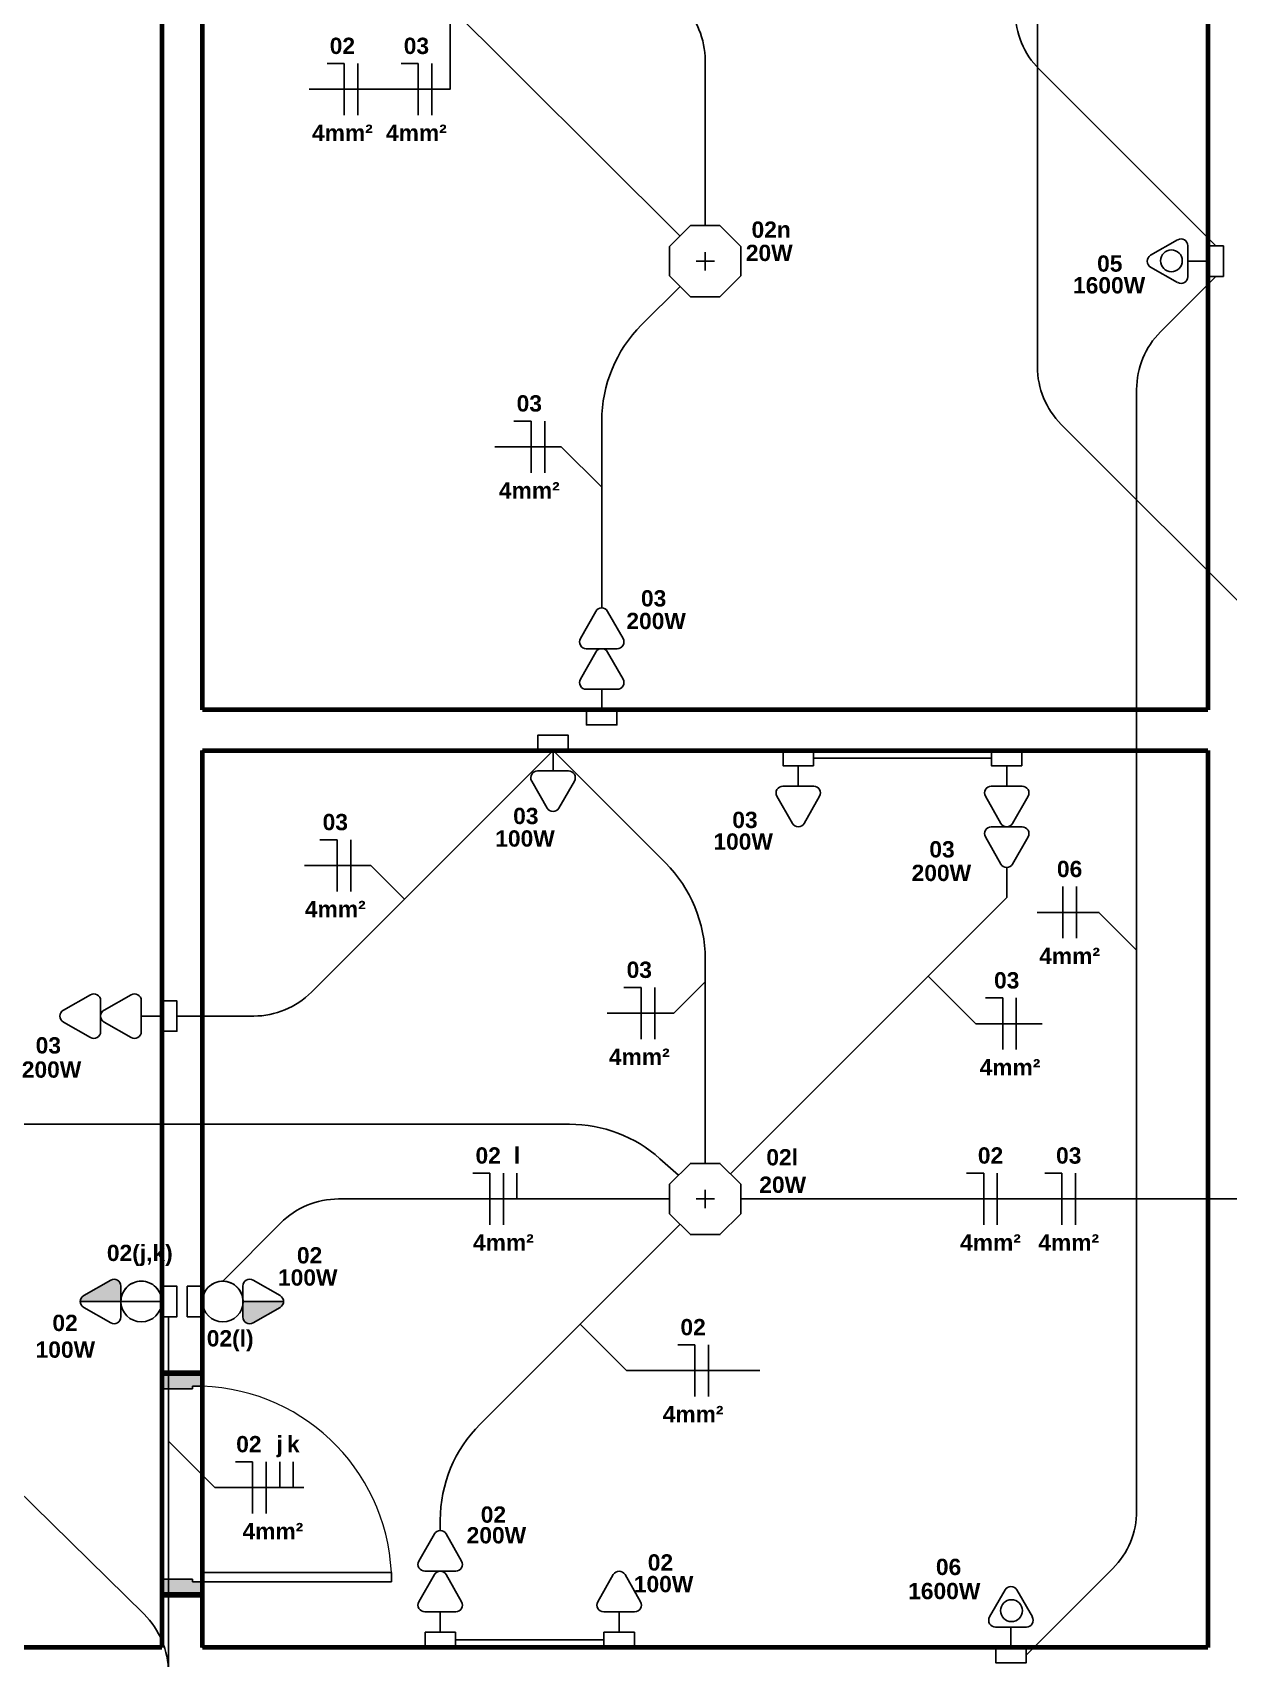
# Model space of a CAD drawing. Extents: x 1450 to 1868, y 82 to 351.
# Drawn here: x 1463.29 to 1467.69, y 179.38 to 185.36 of the extents above; entities that cross this region are included whole.
import ezdxf
from ezdxf.enums import TextEntityAlignment as Align

# ---------------------------------------------------------------- set-up
doc = ezdxf.new("R2010")
doc.units = 0
doc.header["$LTSCALE"] = 0.5
doc.linetypes.add('ELETRODUTO_TETO', pattern=[1000, 1000, 0])
doc.layers.get('0').update_dxf_attribs({"linetype": 'CONTINUOUS'})
for name, color, linetype, lineweight in [('A-DOOR', 31, 'CONTINUOUS', 25), ('A-DOOR-FRAM', 31, 'CONTINUOUS', 9), ('A-WALL', 113, 'CONTINUOUS', 30)]:
    doc.layers.add(name, color=color, linetype=linetype, lineweight=lineweight)
for name, color, linetype in [('ELETRODUTO_TETO', 2, 'CONTINUOUS'), ('FIACAO', 7, 'CONTINUOUS'), ('Iluminação', 7, 'CONTINUOUS'), ('INDICACAO_BIT_FIACAO', 7, 'CONTINUOUS'), ('INDICACAO_CIRCUITO', 2, 'CONTINUOUS'), ('INDICACAO_INTERRUPTOR_FIA', 2, 'CONTINUOUS'), ('INDICACAO_POTENCIA', 1, 'CONTINUOUS'), ('INTERRUPTORES', 1, 'CONTINUOUS'), ('LINHA_DE_CHAMADA', 7, 'CONTINUOUS'), ('LUMINÁRIAS', 3, 'CONTINUOUS'), ('Ref', 5, 'CONTINUOUS'), ('TOMADAS ABNT', 10, 'CONTINUOUS'), ('X_LIGACAO_VIRTUAL_OBJ', 7, 'CONTINUOUS')]:
    doc.layers.add(name, color=color, linetype=linetype)
doc.styles.add('Arial', font='arialbd.ttf', dxfattribs={"height": 100})

# ---------------------------------------------------------------- blocks, each defined once
blk = doc.blocks.new('Porta Simples de Abrir - 70x210cm - Marco de Madeira-3450791-Planta Baixa')
at = {"layer": 'A-DOOR-FRAM', "lineweight": 25}
h = blk.add_hatch(color=256, dxfattribs=at)
h.paths.add_polyline_path([(-400, -75), (-350, -75), (-350, 38), (-360, 38), (-360, 75), (-400, 75), (-400, -55.9)], flags=0)
h.paths.add_polyline_path([(350, -75), (400, -75), (400, 75), (360, 75), (359.9, 38), (350, 38), (350, -49.8)], flags=0)
at = {"layer": 'A-DOOR'}
for p, q in [((325, 75), (325, 771)), ((325, 771), (360, 771)), ((360, 771), (360, 75)), ((360, 75), (-360, 75)), ((360, 75), (325, 75)), ((-350, -75), (350, -75))]:
    blk.add_line(p, q, dxfattribs=at)
at = {"layer": 'A-DOOR', "lineweight": 9}
blk.add_arc((360, 50.9), 720.1, 90, 178.07863, dxfattribs=at)
at = {"layer": 'A-DOOR-FRAM', "lineweight": 25}
for p, q in [((-360, 75), (-400, 75)), ((-400, 75), (-400, -75)), ((-360, 38), (-360, 75)), ((360, 75), (360, 38)), ((400, 75), (360, 75)), ((400, -75), (400, 75)), ((-350, 38), (-360, 38)), ((-350, -75), (-350, 38)), ((360, 38), (350, 38)), ((350, 38), (350, -75)), ((-400, -75), (-350, -75)), ((350, -75), (400, -75))]:
    blk.add_line(p, q, dxfattribs=at)
blk = doc.blocks.new('*U149', base_point=(-47307.06, 18072.96))
for p, q in [((-47309.23, 18109.12), (-47314.92, 18099.16)), ((-47299.2, 18099.16), (-47304.89, 18109.12)), ((-47312.75, 18095.42), (-47307.06, 18095.42)), ((-47307.06, 18095.42), (-47301.37, 18095.42)), ((-47309.23, 18094.16), (-47314.92, 18084.2)), ((-47299.2, 18084.2), (-47304.89, 18094.16)), ((-47312.75, 18080.46), (-47307.06, 18080.46)), ((-47307.06, 18072.96), (-47307.06, 18080.46)), ((-47307.06, 18080.46), (-47301.37, 18080.46))]:
    blk.add_line(p, q)
blk.add_lwpolyline([(-47312.66, 18072.96), (-47301.46, 18072.96), (-47301.46, 18067.35), (-47312.66, 18067.35)], close=True)
for centre, start, end in [((-47307.06, 18107.88), 29.74488, 150.25512), ((-47312.75, 18097.92), 150.25512, 270), ((-47307.06, 18092.92), 29.74488, 150.25512), ((-47301.37, 18097.92), 270, 29.74488), ((-47312.75, 18082.96), 150.25512, 270), ((-47301.37, 18082.96), 270, 29.74488)]:
    blk.add_arc(centre, 2.5, start, end)
blk = doc.blocks.new('*U153', base_point=(-47978.19, 17496.47))
for p, q in [((-47980.36, 17532.64), (-47986.05, 17522.68)), ((-47970.32, 17522.68), (-47976.02, 17532.64)), ((-47980.36, 17517.68), (-47986.05, 17507.71)), ((-47983.88, 17518.93), (-47978.19, 17518.93)), ((-47978.19, 17518.93), (-47972.49, 17518.93)), ((-47970.32, 17507.71), (-47976.02, 17517.68)), ((-47983.88, 17503.97), (-47978.19, 17503.97)), ((-47978.19, 17496.47), (-47978.19, 17503.97)), ((-47978.19, 17503.97), (-47972.49, 17503.97))]:
    blk.add_line(p, q)
blk.add_lwpolyline([(-47983.79, 17496.47), (-47972.58, 17496.47), (-47972.58, 17490.87), (-47983.79, 17490.87)], close=True)
for centre, start, end in [((-47978.19, 17531.4), 29.74488, 150.25512), ((-47983.88, 17521.43), 150.25512, 270), ((-47972.49, 17521.43), 270, 29.74488), ((-47978.19, 17516.43), 29.74488, 150.25512), ((-47983.88, 17506.47), 150.25512, 270), ((-47972.49, 17506.47), 270, 29.74488)]:
    blk.add_arc(centre, 2.5, start, end)
blk = doc.blocks.new('*U157', base_point=(-46752.35, 18149.63))
for p, q in [((-46754.53, 18185.79), (-46760.22, 18175.83)), ((-46744.49, 18175.83), (-46750.18, 18185.79)), ((-46754.53, 18170.83), (-46760.22, 18160.87)), ((-46758.05, 18172.09), (-46752.35, 18172.09)), ((-46752.35, 18172.09), (-46746.66, 18172.09)), ((-46744.49, 18160.87), (-46750.18, 18170.83)), ((-46758.05, 18157.13), (-46752.35, 18157.13)), ((-46752.35, 18149.63), (-46752.35, 18157.13)), ((-46752.35, 18157.13), (-46746.66, 18157.13))]:
    blk.add_line(p, q)
blk.add_lwpolyline([(-46757.96, 18149.63), (-46746.75, 18149.63), (-46746.75, 18144.03), (-46757.96, 18144.03)], close=True)
for centre, start, end in [((-46752.35, 18184.55), 29.74488, 150.25512), ((-46758.05, 18174.59), 150.25512, 270), ((-46746.66, 18174.59), 270, 29.74488), ((-46752.35, 18169.59), 29.74488, 150.25512), ((-46758.05, 18159.63), 150.25512, 270), ((-46746.66, 18159.63), 270, 29.74488)]:
    blk.add_arc(centre, 2.5, start, end)
blk = doc.blocks.new('*U158', base_point=(-46752.35, 18149.63))
for p, q in [((-46754.53, 18170.83), (-46760.22, 18160.87)), ((-46744.49, 18160.87), (-46750.18, 18170.83)), ((-46758.05, 18157.13), (-46752.35, 18157.13)), ((-46752.35, 18149.63), (-46752.35, 18157.13)), ((-46752.35, 18157.13), (-46746.66, 18157.13))]:
    blk.add_line(p, q)
blk.add_lwpolyline([(-46757.96, 18149.63), (-46746.75, 18149.63), (-46746.75, 18144.03), (-46757.96, 18144.03)], close=True)
for centre, start, end in [((-46752.35, 18169.59), 29.74488, 150.25512), ((-46758.05, 18159.63), 150.25512, 270), ((-46746.66, 18159.63), 270, 29.74488)]:
    blk.add_arc(centre, 2.5, start, end)
blk = doc.blocks.new('*U159', base_point=(-47248.5, 17661.81))
for p, q in [((-47250.67, 17697.98), (-47256.36, 17688.01)), ((-47240.64, 17688.01), (-47246.33, 17697.98)), ((-47250.67, 17683.01), (-47256.36, 17673.05)), ((-47254.19, 17684.27), (-47248.5, 17684.27)), ((-47248.5, 17684.27), (-47242.81, 17684.27)), ((-47240.64, 17673.05), (-47246.33, 17683.01)), ((-47254.19, 17669.31), (-47248.5, 17669.31)), ((-47248.5, 17661.81), (-47248.5, 17669.31)), ((-47248.5, 17669.31), (-47242.81, 17669.31))]:
    blk.add_line(p, q)
blk.add_lwpolyline([(-47254.1, 17661.81), (-47242.9, 17661.81), (-47242.9, 17656.21), (-47254.1, 17656.21)], close=True)
for centre, start, end in [((-47248.5, 17696.74), 29.74488, 150.25512), ((-47254.19, 17686.77), 150.25512, 270), ((-47248.5, 17681.77), 29.74488, 150.25512), ((-47242.81, 17686.77), 270, 29.74488), ((-47254.19, 17671.81), 150.25512, 270), ((-47242.81, 17671.81), 270, 29.74488)]:
    blk.add_arc(centre, 2.5, start, end)
blk = doc.blocks.new('*U160', base_point=(-46797.5, 18314.83))
for p, q in [((-46799.67, 18336.03), (-46805.36, 18326.07)), ((-46789.63, 18326.07), (-46795.33, 18336.03)), ((-46803.19, 18322.33), (-46797.5, 18322.33)), ((-46797.5, 18314.83), (-46797.5, 18322.33)), ((-46797.5, 18322.33), (-46791.81, 18322.33))]:
    blk.add_line(p, q)
blk.add_lwpolyline([(-46803.1, 18314.83), (-46791.89, 18314.83), (-46791.89, 18309.23), (-46803.1, 18309.23)], close=True)
for centre, start, end in [((-46797.5, 18334.79), 29.74488, 150.25512), ((-46803.19, 18324.83), 150.25512, 270), ((-46791.81, 18324.83), 270, 29.74488)]:
    blk.add_arc(centre, 2.5, start, end)
blk = doc.blocks.new('*U161', base_point=(-46973.18, 18081.1))
for p, q in [((-46975.35, 18102.3), (-46981.04, 18092.34)), ((-46965.32, 18092.34), (-46971.01, 18102.3)), ((-46978.87, 18088.6), (-46973.18, 18088.6)), ((-46973.18, 18081.1), (-46973.18, 18088.6)), ((-46973.18, 18088.6), (-46967.49, 18088.6))]:
    blk.add_line(p, q)
blk.add_lwpolyline([(-46978.78, 18081.1), (-46967.58, 18081.1), (-46967.58, 18075.5), (-46978.78, 18075.5)], close=True)
for centre, start, end in [((-46973.18, 18101.06), 29.74488, 150.25512), ((-46978.87, 18091.1), 150.25512, 270), ((-46967.49, 18091.1), 270, 29.74488)]:
    blk.add_arc(centre, 2.5, start, end)
blk = doc.blocks.new('*U182', base_point=(-47232.98, 17801.8))
for p, q in [((-47235.15, 17823), (-47240.84, 17813.04)), ((-47225.11, 17813.04), (-47230.81, 17823)), ((-47238.67, 17809.3), (-47232.98, 17809.3)), ((-47232.98, 17809.3), (-47227.29, 17809.3)), ((-47232.98, 17801.8), (-47232.98, 17809.3))]:
    blk.add_line(p, q)
blk.add_lwpolyline([(-47238.58, 17801.8), (-47227.37, 17801.8), (-47227.37, 17796.2), (-47238.58, 17796.2)], close=True)
blk.add_circle((-47232.8, 17815.35), 4.02)
for centre, start, end in [((-47232.98, 17821.76), 29.74488, 150.25512), ((-47238.67, 17811.8), 150.25512, 270), ((-47227.29, 17811.8), 270, 29.74488)]:
    blk.add_arc(centre, 2.5, start, end)
blk = doc.blocks.new('*U225', base_point=(-47044.92, 18292.66))
for p, q in [((-47047.09, 18313.87), (-47052.78, 18303.91)), ((-47037.06, 18303.91), (-47042.75, 18313.87)), ((-47050.61, 18300.16), (-47044.92, 18300.16)), ((-47044.92, 18300.16), (-47039.23, 18300.16)), ((-47044.92, 18292.66), (-47044.92, 18300.16))]:
    blk.add_line(p, q)
blk.add_lwpolyline([(-47050.52, 18292.66), (-47039.32, 18292.66), (-47039.32, 18287.06), (-47050.52, 18287.06)], close=True)
blk.add_circle((-47044.75, 18306.21), 4.02)
for centre, start, end in [((-47044.92, 18312.63), 29.74488, 150.25512), ((-47050.61, 18302.66), 150.25512, 270), ((-47039.23, 18302.66), 270, 29.74488)]:
    blk.add_arc(centre, 2.5, start, end)
blk = doc.blocks.new('*U291', base_point=(-46555.9, 19648.24))
at = {"layer": 'LUMINÁRIAS'}
blk.add_lwpolyline([(-46574.05, 19655.76), (-46574.05, 19640.72), (-46563.42, 19630.09), (-46548.38, 19630.09), (-46537.75, 19640.72), (-46537.75, 19655.76), (-46548.38, 19666.39), (-46563.42, 19666.39)], close=True, dxfattribs=at)
for points in [[(-46560.57, 19648.24), (-46551.23, 19648.24)], [(-46555.9, 19652.91), (-46555.9, 19643.57)]]:
    blk.add_lwpolyline(points, dxfattribs=at)
blk = doc.blocks.new('*U317', base_point=(-46650.7, 19082.97))
at = {"linetype": 'ByBlock'}
blk.add_lwpolyline([(-46650.7, 19082.97), (-46779.32, 18954.34, 0.198912), (-46793.97, 18918.99), (-46793.97, 18835.34)], format="xyb", dxfattribs=at)
blk = doc.blocks.new('*U318', base_point=(-46641.44, 19079.13))
at = {"linetype": 'ByBlock'}
blk.add_lwpolyline([(-46641.44, 19079.13), (-46641.44, 18989.97, 0.199381), (-46626.74, 18954.55), (-46520.74, 18848.94)], format="xyb", dxfattribs=at)
blk = doc.blocks.new('*U323', base_point=(-46520.73, 18830.44))
at = {"linetype": 'ByBlock'}
blk.add_lwpolyline([(-46520.73, 18830.44), (-46534.91, 18816.26, 0.198912), (-46549.55, 18780.9), (-46549.55, 18712.12)], format="xyb", dxfattribs=at)
blk = doc.blocks.new('*U327', base_point=(-46888.38, 18522.2))
at = {"linetype": 'ByBlock'}
blk.add_lwpolyline([(-46888.38, 18522.2), (-46561.38, 18522.2, -0.183989), (-46528.12, 18509.53), (-46521.26, 18503.42)], format="xyb", dxfattribs=at)
blk = doc.blocks.new('*U328', base_point=(-46498.38, 18494.7))
at = {"linetype": 'ByBlock'}
blk.add_lwpolyline([(-46498.38, 18494.7), (-46187.06, 18494.7)], dxfattribs=at)
blk = doc.blocks.new('*U339', base_point=(-46502.21, 18503.95))
at = {"linetype": 'ByBlock'}
blk.add_lwpolyline([(-46502.21, 18503.95), (-46400.52, 18605.64), (-46400.52, 18616.67)], dxfattribs=at)
blk = doc.blocks.new('*U340', base_point=(-46406.13, 18656.9))
at = {"linetype": 'ByBlock'}
blk.add_lwpolyline([(-46406.13, 18656.9), (-46406.13, 18656.9), (-46471.62, 18656.9)], dxfattribs=at)
blk = doc.blocks.new('*U341', base_point=(-46511.47, 18507.79))
at = {"linetype": 'ByBlock'}
blk.add_lwpolyline([(-46511.47, 18507.79), (-46511.47, 18583, 0.198912), (-46526.11, 18618.35), (-46567.46, 18659.7)], format="xyb", dxfattribs=at)
blk = doc.blocks.new('*U342', base_point=(-46520.73, 18485.44))
at = {"linetype": 'ByBlock'}
blk.add_lwpolyline([(-46520.73, 18485.44), (-46594.31, 18411.86, 0.198912), (-46608.95, 18376.5), (-46608.95, 18372.72)], format="xyb", dxfattribs=at)
blk = doc.blocks.new('*U343', base_point=(-46603.35, 18332.5))
at = {"linetype": 'ByBlock'}
blk.add_lwpolyline([(-46603.35, 18332.5), (-46548.72, 18332.5)], dxfattribs=at)
blk = doc.blocks.new('*U358', base_point=(-46708.99, 18196.04))
at = {"linetype": 'ByBlock'}
blk.add_lwpolyline([(-46708.99, 18196.04), (-46708.99, 18320.5, 0.201205), (-46717.96, 18341.9), (-46892.13, 18513.02)], format="xyb", dxfattribs=at)
blk = doc.blocks.new('*U373', base_point=(-31719.32, 40062.2))
at = {"linetype": 'ByBlock'}
blk.add_lwpolyline([(-31719.32, 40062.2), (-31719.32, 39984.88, 0.198912), (-31710.53, 39963.67), (-31426.34, 39679.47, 0.198912), (-31405.12, 39670.68), (-31096.83, 39670.68, -0.414214), (-31066.83, 39640.68), (-31066.83, 39474.15, 0.198912), (-31058.04, 39452.93), (-30993.01, 39387.91)], format="xyb", dxfattribs=at)
blk = doc.blocks.new('*U374', base_point=(-30993.01, 39376.7))
at = {"linetype": 'ByBlock'}
blk.add_lwpolyline([(-30993.01, 39376.7), (-31013.37, 39356.34, 0.198912), (-31022.16, 39335.12), (-31022.16, 38922.57, -0.198912), (-31030.95, 38901.36), (-31062.81, 38869.5)], format="xyb", dxfattribs=at)
blk = doc.blocks.new('*U375', base_point=(-31709.82, 40062.2))
at = {"linetype": 'ByBlock'}
blk.add_lwpolyline([(-31709.82, 40062.2), (-31709.82, 39988.82, 0.198912), (-31701.03, 39967.6), (-31422.4, 39688.97, 0.198912), (-31401.19, 39680.18), (-31088.67, 39680.18, -0.414214), (-31058.67, 39650.18), (-31058.67, 39343.47, 0.198912), (-31049.88, 39322.26), (-30703.11, 38975.49)], format="xyb", dxfattribs=at)
blk = doc.blocks.new('CasaPrincipal')
at = {"layer": 'A-WALL', "lineweight": 70}
for p, q in [((-31365.91, 39217.3), (-31365.91, 39547.3)), ((-30995.91, 39547.3), (-30995.91, 39217.3)), ((-31380.91, 39472.3), (-31380.91, 38872.3)), ((-30995.91, 39217.3), (-31365.91, 39217.3)), ((-31365.91, 38872.3), (-31365.91, 39202.3)), ((-31365.91, 39202.3), (-30995.91, 39202.3)), ((-30995.91, 39202.3), (-30995.91, 38872.3)), ((-31380.91, 38973.43), (-31365.91, 38973.43)), ((-31365.91, 38891.43), (-31380.91, 38891.43)), ((-31380.91, 38872.3), (-31760.91, 38872.3)), ((-30995.91, 38872.3), (-31365.91, 38872.3))]:
    blk.add_line(p, q, dxfattribs=at)
at = {"layer": 'A-WALL', "lineweight": 9}
blk.add_line((-31366.01, 39202.4), (-31366.01, 38872.2), dxfattribs=at)
at = {"layer": 'A-WALL'}
for p, q in [((-31380.91, 38972.43), (-31380.91, 38973.43)), ((-31365.91, 38973.43), (-31365.91, 38972.43)), ((-31380.91, 38897.43), (-31380.91, 38967.43)), ((-31365.91, 38968.43), (-31365.91, 38896.43)), ((-31380.91, 38891.43), (-31380.91, 38892.43)), ((-31365.91, 38892.43), (-31365.91, 38891.43))]:
    blk.add_line(p, q, dxfattribs=at)
blk = doc.blocks.new('*U702', base_point=(-33530.26, 38080.92))
blk.add_line((-33530.26, 38080.92), (-33515.26, 38080.92))
blk.add_lwpolyline([(-33530.26, 38086.52), (-33530.26, 38075.32), (-33535.86, 38075.32), (-33535.86, 38086.52)], close=True)
blk.add_circle((-33522.76, 38080.92), 7.5)
blk = doc.blocks.new('*U703', base_point=(-33552.37, 38084.74))
blk.add_hatch(color=256).paths.add_polyline_path([(-33538.67, 38082.57, 0.269143), (-33537.41, 38084.74), (-33552.37, 38084.74), (-33552.37, 38079.05, 0.575867), (-33548.63, 38076.88)])
for p, q in [((-33538.67, 38086.91), (-33548.63, 38092.6)), ((-33552.37, 38090.43), (-33552.37, 38084.74)), ((-33552.37, 38084.74), (-33552.37, 38079.05)), ((-33552.37, 38084.74), (-33537.41, 38084.74)), ((-33548.63, 38076.88), (-33538.67, 38082.57))]:
    blk.add_line(p, q)
for centre, start, end in [((-33549.87, 38090.43), 60.25512, 180), ((-33539.91, 38084.74), 299.74488, 60.25512), ((-33549.87, 38079.05), 180, 299.74488)]:
    blk.add_arc(centre, 2.5, start, end)
blk = doc.blocks.new('*U704', base_point=(-33396.1, 37964.78))
at = {"linetype": 'ByBlock'}
blk.add_lwpolyline([(-33396.1, 37964.78), (-33396.1, 38220.13)], dxfattribs=at)
blk = doc.blocks.new('*U705', base_point=(-33521.86, 38071.16))
blk.add_lwpolyline([(-33521.86, 38076.76), (-33521.86, 38065.55), (-33527.47, 38065.55), (-33527.47, 38076.76)], close=True)
blk.add_circle((-33514.36, 38071.16), 7.5)
blk = doc.blocks.new('*U706', base_point=(-33521.86, 38071.16))
blk.add_hatch(color=256).paths.add_polyline_path([(-33508.16, 38068.99, 0.269143), (-33506.9, 38071.16), (-33521.86, 38071.16), (-33521.86, 38065.47, 0.575867), (-33518.12, 38063.29)])
for p, q in [((-33521.86, 38076.85), (-33521.86, 38071.16)), ((-33508.16, 38073.33), (-33518.12, 38079.02)), ((-33521.86, 38071.16), (-33521.86, 38065.47)), ((-33521.86, 38071.16), (-33506.9, 38071.16)), ((-33518.12, 38063.29), (-33508.16, 38068.99))]:
    blk.add_line(p, q)
for centre, start, end in [((-33519.36, 38076.85), 60.25512, 180), ((-33509.4, 38071.16), 299.74488, 60.25512), ((-33519.36, 38065.47), 180, 299.74488)]:
    blk.add_arc(centre, 2.5, start, end)
blk = doc.blocks.new('*U707', base_point=(-33368.68, 38225.74))
at = {"linetype": 'ByBlock'}
blk.add_lwpolyline([(-33368.68, 38225.74), (-33368.67, 38225.74)], dxfattribs=at)
blk = doc.blocks.new('*U708', base_point=(-33211.67, 38263.44))
at = {"linetype": 'ByBlock'}
blk.add_lwpolyline([(-33211.67, 38263.44), (-33333.53, 38263.44, 0.199257), (-33354.77, 38254.63), (-33376.11, 38233.23)], format="xyb", dxfattribs=at)
blk = doc.blocks.new('*U728', base_point=(-33198.58, 38621.53))
at = {"linetype": 'ByBlock'}
blk.add_lwpolyline([(-33198.58, 38621.53), (-33198.58, 38682.22, 0.198912), (-33207.37, 38703.43), (-33269.88, 38765.94)], format="xyb", dxfattribs=at)
blk = doc.blocks.new('*U744', base_point=(-33413.58, 38225.74))
at = {"linetype": 'ByBlock'}
blk.add_arc((-33406.08, 38225.74), 7.5, 0, 180, dxfattribs=at)
blk = doc.blocks.new('*U745', base_point=(-33383.56, 38226.38))
at = {"linetype": 'ByBlock'}
blk.add_arc((-33376.13, 38225.74), 7.45, 360, 175, dxfattribs=at)
blk = doc.blocks.new('*U750', base_point=(-33254.58, 38428.44))
at = {"linetype": 'ByBlock'}
blk.add_lwpolyline([(-33254.58, 38428.44), (-33343.51, 38339.52, -0.198912), (-33364.72, 38330.73), (-33392.98, 38330.73)], format="xyb", dxfattribs=at)
blk = doc.blocks.new('*U1778', base_point=(608.67, 153.293))
for p, q in [((608.67, 153.483), (608.544, 153.483)), ((608.67, 153.103), (608.67, 153.483))]:
    blk.add_line(p, q)
blk = doc.blocks.new('*U1780', base_point=(576.818, 148.746))
blk.add_line((576.818, 148.556), (576.818, 148.936))
blk = doc.blocks.new('*U1964', base_point=(1464.1935, 185.1558))
at = {"xscale": 0.5, "yscale": 0.5, "zscale": 0.5}
for name, p in [('*U1778', (1464.2002, 185.1558)), ('*U1780', (1464.2502, 185.1558))]:
    blk.add_blockref(name, p, dxfattribs=at)
blk = doc.blocks.new('*U1965', base_point=(1464.5835, 185.1558))
at = {"xscale": 0.5, "yscale": 0.5, "zscale": 0.5}
for name, p in [('*U1778', (1464.5902, 185.1558)), ('*U1780', (1464.6402, 185.1558))]:
    blk.add_blockref(name, p, dxfattribs=at)
blk = doc.blocks.new('*U1986', base_point=(1464.9926, 183.8404))
at = {"xscale": 0.5, "yscale": 0.5, "zscale": 0.5}
for name, p in [('*U1778', (1464.9992, 183.8404)), ('*U1780', (1465.0492, 183.8404))]:
    blk.add_blockref(name, p, dxfattribs=at)
blk = doc.blocks.new('*U2009', base_point=(1467.7382, 182.1275))
at = {"xscale": 0.5, "yscale": 0.5, "zscale": 0.5}
for p in [(1467.7132, 182.1275), (1467.7632, 182.1275)]:
    blk.add_blockref('*U1780', p, dxfattribs=at)
blk = doc.blocks.new('*U2013', base_point=(1467.2595, 181.0734))
at = {"xscale": 0.5, "yscale": 0.5, "zscale": 0.5}
for name, p in [('*U1778', (1467.2345, 181.0734)), ('*U1780', (1467.2845, 181.0734))]:
    blk.add_blockref(name, p, dxfattribs=at)
blk = doc.blocks.new('*U2014', base_point=(1467.6495, 181.0734))
at = {"xscale": 0.5, "yscale": 0.5, "zscale": 0.5}
for name, p in [('*U1778', (1467.6245, 181.0734)), ('*U1780', (1467.6745, 181.0734))]:
    blk.add_blockref(name, p, dxfattribs=at)
blk = doc.blocks.new('*U2016', base_point=(1465.4061, 181.7567))
at = {"xscale": 0.5, "yscale": 0.5, "zscale": 0.5}
for name, p in [('*U1778', (1465.4127, 181.7567)), ('*U1780', (1465.4627, 181.7567))]:
    blk.add_blockref(name, p, dxfattribs=at)
blk = doc.blocks.new('*U2017', base_point=(1465.7225, 180.4419))
at = {"xscale": 0.5, "yscale": 0.5, "zscale": 0.5}
for name, p in [('*U1778', (1465.7292, 180.4419)), ('*U1780', (1465.7792, 180.4419))]:
    blk.add_blockref(name, p, dxfattribs=at)
blk = doc.blocks.new('*U2018', base_point=(1466.7885, 181.499))
at = {"xscale": 0.5, "yscale": 0.5, "zscale": 0.5}
for name, p in [('*U1778', (1466.7951, 181.499)), ('*U1780', (1466.8451, 181.499))]:
    blk.add_blockref(name, p, dxfattribs=at)
blk = doc.blocks.new('*U1797', base_point=(665.55, 144.199))
blk.add_line((665.55, 144.199), (665.55, 144.389))
blk = doc.blocks.new('*U2031', base_point=(1465.0244, 181.0734))
at = {"xscale": 0.5, "yscale": 0.5, "zscale": 0.5}
for name, p in [('*U1778', (1464.9744, 181.0734)), ('*U1780', (1465.0244, 181.0734)), ('*U1797', (1465.0744, 181.0734))]:
    blk.add_blockref(name, p, dxfattribs=at)
blk = doc.blocks.new('*U2042', base_point=(1464.2921, 182.3001))
at = {"xscale": 0.5, "yscale": 0.5, "zscale": 0.5}
for name, p in [('*U1778', (1464.2987, 182.3001)), ('*U1780', (1464.3487, 182.3001))]:
    blk.add_blockref(name, p, dxfattribs=at)
blk = doc.blocks.new('*U2058', base_point=(1463.7919, 179.4635))
at = {"xscale": 0.5000000000000001, "yscale": 0.5000000000000001, "zscale": 0.5000000000000001}
for name, p in [('*U1778', (1463.7169, 179.4635)), ('*U1780', (1463.7669, 179.4635)), ('*U1797', (1463.8169, 179.4635)), ('*U1797', (1463.8669, 179.4635))]:
    blk.add_blockref(name, p, dxfattribs=at)

msp = doc.modelspace()

# ---------------------------------------------------------------- linework, layer by layer
at = {"layer": 'LINHA_DE_CHAMADA'}
for points in [[(1464.8285, 185.4585), (1464.8285, 185.1558), (1464.3101, 185.1558)], [(1465.3862, 183.6918), (1465.2376, 183.8404), (1464.9926, 183.8404)], [(1464.6604, 182.1767), (1464.5371, 182.3001), (1464.2921, 182.3001)], [(1467.3546, 181.9888), (1467.2159, 182.1275), (1466.9891, 182.1275)], [(1465.767, 181.8727), (1465.6511, 181.7567), (1465.4061, 181.7567)], [(1466.587, 181.8933), (1466.7624, 181.7179), (1467.0074, 181.7179)], [(1465.3066, 180.6129), (1465.4775, 180.4419), (1465.9675, 180.4419)], [(1463.7919, 180.1823), (1463.9627, 180.0114), (1464.2898, 180.0114)]]:
    msp.add_lwpolyline(points, dxfattribs=at)
at = {"layer": 'Ref'}
msp.add_lwpolyline([(1463.916, 180.6963), (1463.916, 180.6963)], dxfattribs=at)
msp.add_lwpolyline([(1463.916, 180.6963), (1463.916, 180.6963)], dxfattribs=at)
msp.add_lwpolyline([(1463.916, 180.6963), (1463.916, 180.6963)], dxfattribs=at)

# ---------------------------------------------------------------- block references
at = {"layer": 'A-DOOR', "xscale": 0.00100000000000115, "yscale": 0.00100000000000115, "zscale": 0.00100000000000115, "rotation": 269.9999999999995}
msp.add_blockref('Porta Simples de Abrir - 70x210cm - Marco de Madeira-3450791-Planta Baixa', (1463.842, 180.0247), dxfattribs=at)
at = {"layer": 'A-WALL', "color": 1, "xscale": 0.01000000108748102, "yscale": 0.01000000108748102, "zscale": 0.01000000108748102}
msp.add_blockref('CasaPrincipal', (1777.5762, -209.2997), dxfattribs=at)
at = {"layer": 'ELETRODUTO_TETO', "linetype": 'ELETRODUTO_TETO', "xscale": 0.01000000108748102, "yscale": 0.01000000108748102, "zscale": 0.01000000108748102}
for name, p in [('*U373', (1460.383, 191.3224)), ('*U375', (1460.478, 191.3224)), ('*U317', (1464.3747, 186.9561)), ('*U318', (1464.4673, 186.9177)), ('*U728', (1465.767, 184.6543)), ('*U323', (1465.6745, 184.4308)), ('*U374', (1467.6461, 184.4673)), ('*U750', (1465.2071, 182.7234)), ('*U341', (1465.767, 181.2043)), ('*U340', (1466.8205, 182.6954)), ('*U339', (1465.8596, 181.1659)), ('*U327', (1461.9979, 181.3484)), ('*U358', (1463.7919, 178.0868)), ('*U708', (1465.6361, 181.0734)), ('*U328', (1465.8979, 181.0734)), ('*U342', (1465.6745, 180.9808)), ('*U704', (1463.7919, 178.0868)), ('*U343', (1464.8482, 179.4514))]:
    msp.add_blockref(name, p, dxfattribs=at)
at = {"layer": 'FIACAO'}
for name, p in [('*U1964', (1464.432, 185.1558)), ('*U1965', (1464.7043, 185.1558)), ('*U1986', (1465.1198, 183.8404)), ('*U2042', (1464.4059, 182.3001)), ('*U2009', (1467.1079, 182.1275)), ('*U2016', (1465.5245, 181.7567)), ('*U2018', (1466.8552, 181.7179)), ('*U2013', (1466.8168, 181.0734)), ('*U2014', (1467.1046, 181.0734)), ('*U2017', (1465.7225, 180.4419)), ('*U2058', (1464.1763, 180.0114))]:
    msp.add_blockref(name, p, dxfattribs=at)
at = {"layer": 'FIACAO', "rotation": 0.0019514461298451}
msp.add_blockref('*U2031', (1465.0244, 181.0734), dxfattribs=at)
at = {"layer": 'Iluminação', "xscale": 0.007210252382215969, "yscale": 0.007210252382215969, "zscale": 0.007210252382215969}
for p in [(1465.767, 184.5234), (1465.767, 181.0734)]:
    msp.add_blockref('*U291', p, dxfattribs=at)
at = {"layer": 'INTERRUPTORES', "xscale": 0.01000000108748102, "yscale": 0.01000000108748102, "zscale": 0.01000000108748102, "rotation": 180}
msp.add_blockref('*U702', (1463.767, 180.6963), dxfattribs=at)
at = {"layer": 'INTERRUPTORES', "linetype": 'ELETRODUTO_TETO', "xscale": 0.01000000108748102, "yscale": 0.01000000108748102, "zscale": 0.01000000108748102}
for name, p in [('*U744', (1463.617, 180.6963)), ('*U745', (1463.9173, 180.7028))]:
    msp.add_blockref(name, p, dxfattribs=at)
at = {"layer": 'INTERRUPTORES', "xscale": 0.01000000108748102, "yscale": 0.01000000108748102, "zscale": 0.01000000108748102}
msp.add_blockref('*U705', (1463.917, 180.6963), dxfattribs=at)
at = {"layer": 'TOMADAS ABNT', "xscale": 0.01000000108748102, "yscale": 0.01000000108748102, "zscale": 0.01000000108748102}
for name, p, rotation in [('*U225', (1467.618, 184.5234), 89.99999999999967), ('*U161', (1465.2071, 182.7234), 179.9999999999997), ('*U160', (1466.1095, 182.6673), 179.9999999999997), ('*U159', (1466.8765, 182.6673), 179.9999999999997), ('*U149', (1463.767, 181.7462), 89.99999999999967), ('*U703', (1463.617, 180.6963), 180)]:
    msp.add_blockref(name, p, dxfattribs=dict(at, rotation=rotation))
for name, p in [('*U153', (1465.3862, 182.8734)), ('*U706', (1464.066, 180.6963)), ('*U157', (1464.7922, 179.4794)), ('*U158', (1465.4505, 179.4794)), ('*U182', (1466.8921, 179.4234))]:
    msp.add_blockref(name, p, dxfattribs=at)
at = {"layer": 'X_LIGACAO_VIRTUAL_OBJ', "xscale": 0.01000000108748102, "yscale": 0.01000000108748102, "zscale": 0.01000000108748102}
msp.add_blockref('*U707', (1464.066, 180.6963), dxfattribs=at)

# ---------------------------------------------------------------- texts
at = {"layer": 'INDICACAO_BIT_FIACAO', "style": 'Arial'}
for p in [(1464.432, 185.0258), (1464.7043, 185.0258), (1465.1198, 183.7104), (1464.4059, 182.1701), (1467.1079, 181.9975), (1465.5245, 181.6267), (1466.8886, 181.5879), (1465.0244, 180.9434), (1466.8168, 180.9434), (1467.1046, 180.9434), (1465.7225, 180.3119), (1464.1763, 179.8814)]:
    msp.add_text('4mm²', height=0.06, dxfattribs=at).set_placement(p, align=Align.TOP_CENTER)
at = {"layer": 'INDICACAO_CIRCUITO', "style": 'Arial'}
for s, p in [('02', (1464.432, 185.2858)), ('03', (1464.7043, 185.2858)), ('03', (1465.1198, 183.9704)), ('03', (1464.4059, 182.4301)), ('06', (1467.1079, 182.2575)), ('03', (1465.5245, 181.8867)), ('03', (1466.8764, 181.8479)), ('02', (1464.9684, 181.2034)), ('02', (1466.8168, 181.2034)), ('03', (1467.1046, 181.2034)), ('02', (1465.7225, 180.5719)), ('02', (1464.0878, 180.1414))]:
    msp.add_text(s, height=0.06, dxfattribs=at).set_placement(p, align=Align.CENTER)
for s, p in [('02n', (1465.9375, 184.6096)), ('05', (1467.2091, 184.4849)), ('03', (1465.5306, 183.2532)), ('03', (1465.0603, 182.4525)), ('03', (1465.8667, 182.4381)), ('03', (1466.5918, 182.3298)), ('03', (1463.3033, 181.6086)), ('02l', (1465.992, 181.1968)), ('02(j,k)', (1463.5654, 180.845)), ('02', (1464.2647, 180.8361)), ('02', (1463.3649, 180.5875)), ('02(l)', (1463.9329, 180.5307)), ('02', (1464.9411, 179.8823)), ('02', (1465.5557, 179.7062)), ('06', (1466.616, 179.6898))]:
    msp.add_text(s, height=0.06, dxfattribs=at).set_placement(p)
at = {"layer": 'INDICACAO_INTERRUPTOR_FIA', "style": 'Arial'}
for s, p in [('l', (1465.0744, 181.2034)), ('j', (1464.2013, 180.1414)), ('k', (1464.2513, 180.1414))]:
    msp.add_text(s, height=0.06, dxfattribs=at).set_placement(p, align=Align.CENTER)
at = {"layer": 'INDICACAO_POTENCIA', "style": 'Arial'}
for s, p in [('20W', (1465.9165, 184.524)), ('1600W', (1467.1205, 184.4048)), ('200W', (1465.477, 183.1698)), ('100W', (1464.9945, 182.3696)), ('100W', (1465.7972, 182.3584)), ('200W', (1466.5266, 182.243)), ('200W', (1463.2523, 181.5195)), ('20W', (1465.966, 181.0959)), ('100W', (1464.195, 180.7544)), ('100W', (1463.3031, 180.4892)), ('200W', (1464.8892, 179.8062)), ('100W', (1465.5044, 179.6265)), ('1600W', (1466.5139, 179.601))]:
    msp.add_text(s, height=0.06, dxfattribs=at).set_placement(p)

doc.saveas('drawing.dxf')
